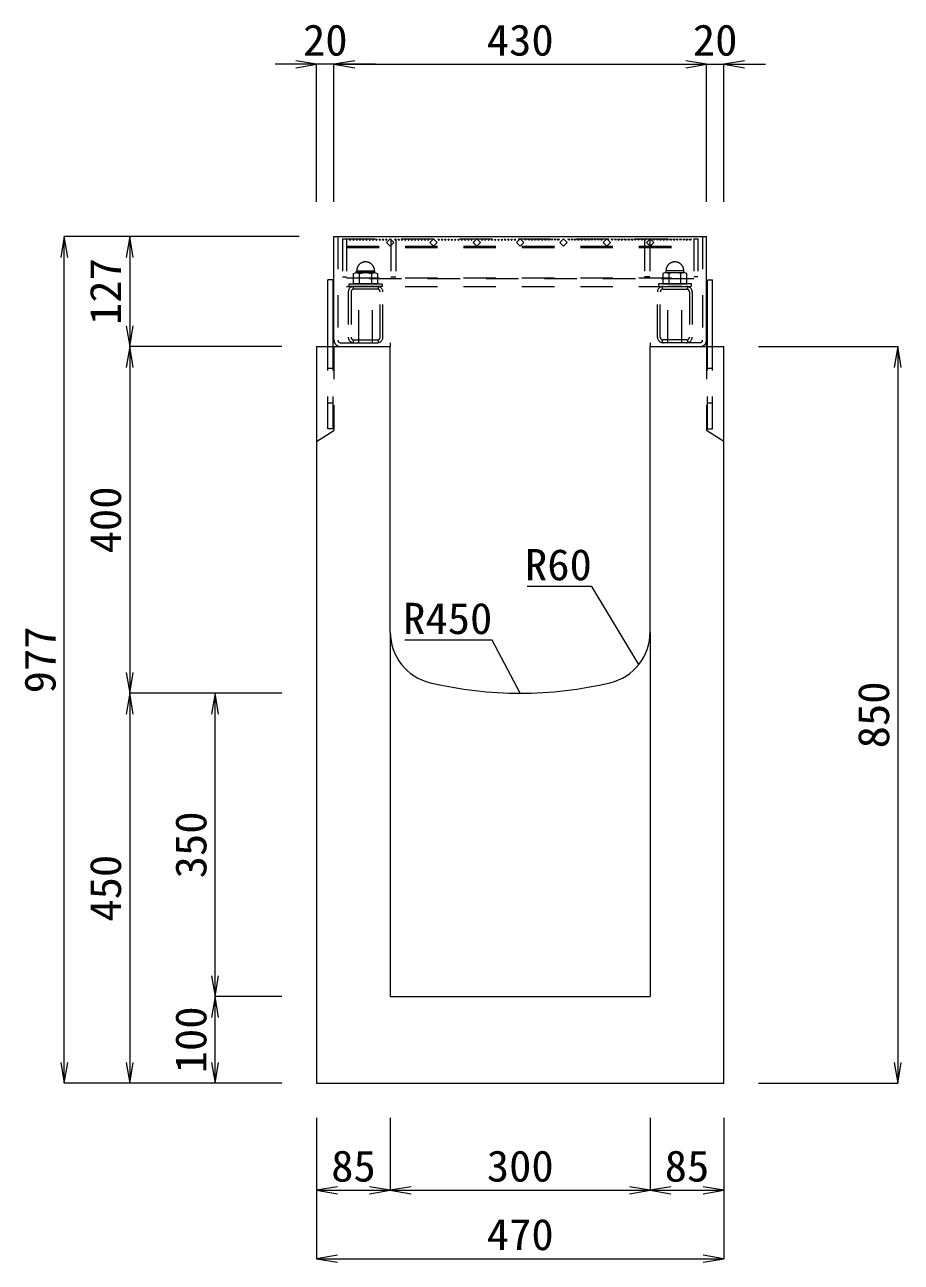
# Model space of a CAD drawing. Units: millimetres at full size; some dimension numbers follow another scale. Extents: x -734 to 58102, y 49499 to 87169.
# Drawn here: x 6738 to 7749, y 62470 to 63898 of the extents above; entities that cross this region are included whole.
import ezdxf
from ezdxf.enums import TextEntityAlignment as Align

# ---------------------------------------------------------------- set-up
doc = ezdxf.new("R2010")
doc.units = ezdxf.units.MM
doc.header["$LTSCALE"] = 50
doc.linetypes.add('USER1', pattern=[1.35, 0.75, -0.6])
for name, color, linetype, lineweight in [('寸法線', 7, 'Continuous', 13), ('引出線', 4, 'Continuous', 13), ('本体', 2, 'Continuous', 20), ('ｸﾞﾚｰﾁﾝｸﾞ', 7, 'USER1', 9)]:
    doc.layers.add(name, color=color, linetype=linetype, lineweight=lineweight)
doc.styles.add('ＭＳ 明朝', font='')
doc.styles.get('ＭＳ 明朝').set_extended_font_data('MS Mincho')

# ---------------------------------------------------------------- blocks, each defined once
blk = doc.blocks.new('open_arrow')
at = {"color": 0, "linetype": 'Continuous', "lineweight": -2}
blk.add_lwpolyline([(7.5, 1.25), (0, 0), (7.5, -1.25)], dxfattribs=at)

msp = doc.modelspace()

# ---------------------------------------------------------------- linework, layer by layer
at = {"layer": '寸法線'}
for p, q in [((7142.5, 63852.12), (7026.5, 63852.12)), ((7074.5, 63693.4), (7074.5, 63852.12)), ((7094.5, 63852.12), (7524.5, 63852.12)), ((7094.5, 63693.4), (7094.5, 63852.12)), ((7094.5, 63693.4), (7094.5, 63852.12)), ((7476.5, 63852.12), (7592.5, 63852.12)), ((7524.5, 63693.4), (7524.5, 63852.12)), ((7524.5, 63693.4), (7524.5, 63852.12)), ((7544.5, 63693.4), (7544.5, 63852.12)), ((6783.14, 62676.38), (6783.14, 63653.38)), ((7054.48, 63653.38), (6783.14, 63653.38)), ((6858.69, 63653.38), (6858.69, 63526.38)), ((7054.48, 63653.38), (6858.69, 63653.38)), ((6858.69, 63526.38), (6858.69, 63126.38)), ((7034.48, 63526.38), (6858.69, 63526.38)), ((7034.48, 63526.38), (6858.69, 63526.38)), ((7584.52, 63526.38), (7745.31, 63526.38)), ((7745.31, 63526.38), (7745.31, 62676.38)), ((7034.48, 63126.38), (6858.69, 63126.38)), ((6858.69, 63126.38), (6858.69, 62676.38)), ((7034.48, 63126.38), (6858.69, 63126.38)), ((6957.29, 62776.38), (6957.29, 63126.38)), ((7034.48, 63126.38), (6957.29, 63126.38)), ((7034.48, 62776.38), (6957.29, 62776.38)), ((6957.29, 62676.38), (6957.29, 62776.38)), ((7034.48, 62776.38), (6957.29, 62776.38)), ((7034.48, 62676.38), (6783.14, 62676.38)), ((7034.48, 62676.38), (6858.69, 62676.38)), ((7034.48, 62676.38), (6957.29, 62676.38)), ((7584.52, 62676.38), (7745.31, 62676.38)), ((7074.5, 62636.36), (7074.5, 62473.79)), ((7074.5, 62636.36), (7074.5, 62552.84)), ((7159.5, 62636.36), (7159.5, 62552.84)), ((7159.5, 62636.36), (7159.5, 62552.84)), ((7459.5, 62636.36), (7459.5, 62552.84)), ((7459.5, 62636.36), (7459.5, 62552.84)), ((7544.5, 62636.36), (7544.5, 62473.79)), ((7544.5, 62636.36), (7544.5, 62552.84)), ((7074.5, 62552.84), (7159.5, 62552.84)), ((7159.5, 62552.84), (7459.5, 62552.84)), ((7459.5, 62552.84), (7544.5, 62552.84)), ((7074.5, 62473.79), (7544.5, 62473.79))]:
    msp.add_line(p, q, dxfattribs=at)
at = {"layer": '引出線'}
for points in [[(7446.57, 63159.7), (7392.16, 63249.59), (7317.49, 63249.59)], [(7309.5, 63126.38), (7277.28, 63187.53), (7176.27, 63187.53)]]:
    msp.add_lwpolyline(points, dxfattribs=at)
at = {"layer": '本体'}
for p, q in [((7074.5, 63526.38), (7074.5, 62676.38)), ((7074.5, 63526.38), (7159.5, 63526.38)), ((7159.5, 63196.91), (7159.5, 63526.38)), ((7459.5, 63196.91), (7459.5, 63526.38)), ((7459.5, 63526.38), (7544.5, 63526.38)), ((7544.5, 62676.38), (7544.5, 63526.38)), ((7159.5, 63196.91), (7159.5, 62776.38)), ((7459.5, 63196.91), (7459.5, 62776.38)), ((7159.5, 62776.38), (7459.5, 62776.38)), ((7074.5, 62676.38), (7544.5, 62676.38))]:
    msp.add_line(p, q, dxfattribs=at)
at = {"layer": '本体', "linetype": 'USER1', "lineweight": 9}
for p, q in [((7094.51, 63526.38), (7094.51, 63429.38)), ((7524.51, 63526.38), (7524.51, 63429.38)), ((7074.51, 63416.88), (7094.51, 63429.38)), ((7544.51, 63416.88), (7524.51, 63429.38))]:
    msp.add_line(p, q, dxfattribs=at)
at = {"layer": '本体'}
for centre, radius, start, end in [((7219.5, 63196.91), 60, 180, 256.65785), ((7399.5, 63196.91), 60, 283.34237, 0), ((7309.5, 63576.38), 450, 256.65777, 283.34225)]:
    msp.add_arc(centre, radius, start, end, dxfattribs=at)
at = {"layer": 'ｸﾞﾚｰﾁﾝｸﾞ', "linetype": 'Continuous'}
for p, q in [((7094.5, 63653.38), (7524.5, 63653.38)), ((7094.5, 63534.01), (7094.5, 63653.38)), ((7524.5, 63526.38), (7524.5, 63653.38)), ((7093.5, 63603.38), (7087.5, 63603.38)), ((7087.5, 63526.38), (7087.5, 63603.38)), ((7093.5, 63526.38), (7093.5, 63603.38)), ((7525.5, 63603.38), (7531.5, 63603.38)), ((7525.5, 63526.38), (7525.5, 63603.38)), ((7531.5, 63526.38), (7531.5, 63603.38))]:
    msp.add_line(p, q, dxfattribs=at)
at = {"layer": 'ｸﾞﾚｰﾁﾝｸﾞ'}
for p, q in [((7099, 63653.38), (7099, 63533.88)), ((7104.5, 63650.88), (7104.5, 63606.88)), ((7109, 63650.88), (7109, 63606.88)), ((7109, 63650.88), (7109, 63595.88)), ((7112.2, 63650.88), (7113.1, 63648.78)), ((7113.1, 63648.78), (7114, 63650.88)), ((7116, 63650.88), (7116.9, 63648.78)), ((7116.9, 63648.78), (7117.8, 63650.88)), ((7119.8, 63650.88), (7120.7, 63648.78)), ((7120.7, 63648.78), (7121.6, 63650.88)), ((7123.6, 63650.88), (7124.5, 63648.78)), ((7124.5, 63648.78), (7125.4, 63650.88)), ((7127.4, 63650.88), (7128.3, 63648.78)), ((7128.3, 63648.78), (7129.2, 63650.88)), ((7131.2, 63650.88), (7132.1, 63648.78)), ((7132.1, 63648.78), (7133, 63650.88)), ((7135, 63650.88), (7135.9, 63648.78)), ((7135.9, 63648.78), (7136.8, 63650.88)), ((7138.8, 63650.88), (7139.7, 63648.78)), ((7139.7, 63648.78), (7140.6, 63650.88)), ((7142.6, 63650.88), (7143.5, 63648.78)), ((7143.5, 63648.78), (7144.4, 63650.88)), ((7146.4, 63650.88), (7147.3, 63648.78)), ((7147.3, 63648.78), (7148.2, 63650.88)), ((7150.2, 63650.88), (7151.1, 63648.78)), ((7151.1, 63648.78), (7152, 63650.88)), ((7154, 63650.88), (7154.9, 63648.78)), ((7154.9, 63648.78), (7155.8, 63650.88)), ((7159.5, 63650.88), (7155.26, 63646.64)), ((7155.26, 63646.64), (7159.5, 63642.4)), ((7163.74, 63646.64), (7159.5, 63650.88)), ((7159.5, 63642.4), (7163.74, 63646.64)), ((7160, 63650.88), (7160, 63606.88)), ((7164.5, 63650.88), (7165.4, 63648.78)), ((7165.4, 63648.78), (7166.3, 63650.88)), ((7166, 63650.88), (7166, 63606.88)), ((7168.3, 63650.88), (7169.2, 63648.78)), ((7169.2, 63648.78), (7170.1, 63650.88)), ((7172.1, 63650.88), (7173, 63648.78)), ((7173, 63648.78), (7173.9, 63650.88)), ((7175.9, 63650.88), (7176.8, 63648.78)), ((7176.8, 63648.78), (7177.7, 63650.88)), ((7179.7, 63650.88), (7180.6, 63648.78)), ((7180.6, 63648.78), (7181.5, 63650.88)), ((7183.5, 63650.88), (7184.4, 63648.78)), ((7184.4, 63648.78), (7185.3, 63650.88)), ((7187.3, 63650.88), (7188.2, 63648.78)), ((7188.2, 63648.78), (7189.1, 63650.88)), ((7191.1, 63650.88), (7192, 63648.78)), ((7192, 63648.78), (7192.9, 63650.88)), ((7194.9, 63650.88), (7195.8, 63648.78)), ((7195.8, 63648.78), (7196.7, 63650.88)), ((7198.7, 63650.88), (7199.6, 63648.78)), ((7199.6, 63648.78), (7200.5, 63650.88)), ((7202.5, 63650.88), (7203.4, 63648.78)), ((7203.4, 63648.78), (7204.3, 63650.88)), ((7209.5, 63650.88), (7205.26, 63646.64)), ((7205.26, 63646.64), (7209.5, 63642.4)), ((7213.74, 63646.64), (7209.5, 63650.88)), ((7209.5, 63642.4), (7213.74, 63646.64)), ((7214.5, 63650.88), (7215.4, 63648.78)), ((7215.4, 63648.78), (7216.3, 63650.88)), ((7218.3, 63650.88), (7219.2, 63648.78)), ((7219.2, 63648.78), (7220.1, 63650.88)), ((7222.1, 63650.88), (7223, 63648.78)), ((7223, 63648.78), (7223.9, 63650.88)), ((7225.9, 63650.88), (7226.8, 63648.78)), ((7226.8, 63648.78), (7227.7, 63650.88)), ((7229.7, 63650.88), (7230.6, 63648.78)), ((7230.6, 63648.78), (7231.5, 63650.88)), ((7233.5, 63650.88), (7234.4, 63648.78)), ((7234.4, 63648.78), (7235.3, 63650.88)), ((7237.3, 63650.88), (7238.2, 63648.78)), ((7238.2, 63648.78), (7239.1, 63650.88)), ((7241.1, 63650.88), (7242, 63648.78)), ((7242, 63648.78), (7242.9, 63650.88)), ((7244.9, 63650.88), (7245.8, 63648.78)), ((7245.8, 63648.78), (7246.7, 63650.88)), ((7248.7, 63650.88), (7249.6, 63648.78)), ((7249.6, 63648.78), (7250.5, 63650.88)), ((7252.5, 63650.88), (7253.4, 63648.78)), ((7253.4, 63648.78), (7254.3, 63650.88)), ((7259.5, 63650.88), (7255.26, 63646.64)), ((7255.26, 63646.64), (7259.5, 63642.4)), ((7263.74, 63646.64), (7259.5, 63650.88)), ((7259.5, 63642.4), (7263.74, 63646.64)), ((7264.5, 63650.88), (7265.4, 63648.78)), ((7265.4, 63648.78), (7266.3, 63650.88)), ((7268.3, 63650.88), (7269.2, 63648.78)), ((7269.2, 63648.78), (7270.1, 63650.88)), ((7272.1, 63650.88), (7273, 63648.78)), ((7273, 63648.78), (7273.9, 63650.88)), ((7275.9, 63650.88), (7276.8, 63648.78)), ((7276.8, 63648.78), (7277.7, 63650.88)), ((7279.7, 63650.88), (7280.6, 63648.78)), ((7280.6, 63648.78), (7281.5, 63650.88)), ((7283.5, 63650.88), (7284.4, 63648.78)), ((7284.4, 63648.78), (7285.3, 63650.88)), ((7287.3, 63650.88), (7288.2, 63648.78)), ((7288.2, 63648.78), (7289.1, 63650.88)), ((7291.1, 63650.88), (7292, 63648.78)), ((7292, 63648.78), (7292.9, 63650.88)), ((7294.9, 63650.88), (7295.8, 63648.78)), ((7295.8, 63648.78), (7296.7, 63650.88)), ((7298.7, 63650.88), (7299.6, 63648.78)), ((7299.6, 63648.78), (7300.5, 63650.88)), ((7302.5, 63650.88), (7303.4, 63648.78)), ((7303.4, 63648.78), (7304.3, 63650.88)), ((7309.5, 63650.88), (7305.26, 63646.64)), ((7305.26, 63646.64), (7309.5, 63642.4)), ((7309.5, 63650.88), (7313.74, 63646.64)), ((7313.74, 63646.64), (7309.5, 63642.4)), ((7315.6, 63648.78), (7314.7, 63650.88)), ((7316.5, 63650.88), (7315.6, 63648.78)), ((7319.4, 63648.78), (7318.5, 63650.88)), ((7320.3, 63650.88), (7319.4, 63648.78)), ((7323.2, 63648.78), (7322.3, 63650.88)), ((7324.1, 63650.88), (7323.2, 63648.78)), ((7327, 63648.78), (7326.1, 63650.88)), ((7327.9, 63650.88), (7327, 63648.78)), ((7330.8, 63648.78), (7329.9, 63650.88)), ((7331.7, 63650.88), (7330.8, 63648.78)), ((7334.6, 63648.78), (7333.7, 63650.88)), ((7335.5, 63650.88), (7334.6, 63648.78)), ((7338.4, 63648.78), (7337.5, 63650.88)), ((7339.3, 63650.88), (7338.4, 63648.78)), ((7342.2, 63648.78), (7341.3, 63650.88)), ((7343.1, 63650.88), (7342.2, 63648.78)), ((7346, 63648.78), (7345.1, 63650.88)), ((7346.9, 63650.88), (7346, 63648.78)), ((7349.8, 63648.78), (7348.9, 63650.88)), ((7350.7, 63650.88), (7349.8, 63648.78)), ((7353.6, 63648.78), (7352.7, 63650.88)), ((7354.5, 63650.88), (7353.6, 63648.78)), ((7355.26, 63646.64), (7359.5, 63650.88)), ((7359.5, 63642.4), (7355.26, 63646.64)), ((7359.5, 63650.88), (7363.74, 63646.64)), ((7363.74, 63646.64), (7359.5, 63642.4)), ((7365.6, 63648.78), (7364.7, 63650.88)), ((7366.5, 63650.88), (7365.6, 63648.78)), ((7369.4, 63648.78), (7368.5, 63650.88)), ((7370.3, 63650.88), (7369.4, 63648.78)), ((7373.2, 63648.78), (7372.3, 63650.88)), ((7374.1, 63650.88), (7373.2, 63648.78)), ((7377, 63648.78), (7376.1, 63650.88)), ((7377.9, 63650.88), (7377, 63648.78)), ((7380.8, 63648.78), (7379.9, 63650.88)), ((7381.7, 63650.88), (7380.8, 63648.78)), ((7384.6, 63648.78), (7383.7, 63650.88)), ((7385.5, 63650.88), (7384.6, 63648.78)), ((7388.4, 63648.78), (7387.5, 63650.88)), ((7389.3, 63650.88), (7388.4, 63648.78)), ((7392.2, 63648.78), (7391.3, 63650.88)), ((7393.1, 63650.88), (7392.2, 63648.78)), ((7396, 63648.78), (7395.1, 63650.88)), ((7396.9, 63650.88), (7396, 63648.78)), ((7399.8, 63648.78), (7398.9, 63650.88)), ((7400.7, 63650.88), (7399.8, 63648.78)), ((7403.6, 63648.78), (7402.7, 63650.88)), ((7404.5, 63650.88), (7403.6, 63648.78)), ((7405.26, 63646.64), (7409.5, 63650.88)), ((7409.5, 63642.4), (7405.26, 63646.64)), ((7409.5, 63650.88), (7413.74, 63646.64)), ((7413.74, 63646.64), (7409.5, 63642.4)), ((7415.6, 63648.78), (7414.7, 63650.88)), ((7416.5, 63650.88), (7415.6, 63648.78)), ((7419.4, 63648.78), (7418.5, 63650.88)), ((7420.3, 63650.88), (7419.4, 63648.78)), ((7423.2, 63648.78), (7422.3, 63650.88)), ((7424.1, 63650.88), (7423.2, 63648.78)), ((7427, 63648.78), (7426.1, 63650.88)), ((7427.9, 63650.88), (7427, 63648.78)), ((7430.8, 63648.78), (7429.9, 63650.88)), ((7431.7, 63650.88), (7430.8, 63648.78)), ((7434.6, 63648.78), (7433.7, 63650.88)), ((7435.5, 63650.88), (7434.6, 63648.78)), ((7438.4, 63648.78), (7437.5, 63650.88)), ((7439.3, 63650.88), (7438.4, 63648.78)), ((7442.2, 63648.78), (7441.3, 63650.88)), ((7443.1, 63650.88), (7442.2, 63648.78)), ((7446, 63648.78), (7445.1, 63650.88)), ((7446.9, 63650.88), (7446, 63648.78)), ((7449.8, 63648.78), (7448.9, 63650.88)), ((7450.7, 63650.88), (7449.8, 63648.78)), ((7453.6, 63648.78), (7452.7, 63650.88)), ((7453, 63650.88), (7453, 63606.88)), ((7454.5, 63650.88), (7453.6, 63648.78)), ((7455.26, 63646.64), (7459.5, 63650.88)), ((7459.5, 63642.4), (7455.26, 63646.64)), ((7459, 63650.88), (7459, 63606.88)), ((7459.5, 63650.88), (7463.74, 63646.64)), ((7463.74, 63646.64), (7459.5, 63642.4)), ((7464.1, 63648.78), (7463.2, 63650.88)), ((7465, 63650.88), (7464.1, 63648.78)), ((7467.9, 63648.78), (7467, 63650.88)), ((7468.8, 63650.88), (7467.9, 63648.78)), ((7471.7, 63648.78), (7470.8, 63650.88)), ((7472.6, 63650.88), (7471.7, 63648.78)), ((7475.5, 63648.78), (7474.6, 63650.88)), ((7476.4, 63650.88), (7475.5, 63648.78)), ((7479.3, 63648.78), (7478.4, 63650.88)), ((7480.2, 63650.88), (7479.3, 63648.78)), ((7483.1, 63648.78), (7482.2, 63650.88)), ((7484, 63650.88), (7483.1, 63648.78)), ((7486.9, 63648.78), (7486, 63650.88)), ((7487.8, 63650.88), (7486.9, 63648.78)), ((7490.7, 63648.78), (7489.8, 63650.88)), ((7491.6, 63650.88), (7490.7, 63648.78)), ((7494.5, 63648.78), (7493.6, 63650.88)), ((7495.4, 63650.88), (7494.5, 63648.78)), ((7498.3, 63648.78), (7497.4, 63650.88)), ((7499.2, 63650.88), (7498.3, 63648.78)), ((7502.1, 63648.78), (7501.2, 63650.88)), ((7503, 63650.88), (7502.1, 63648.78)), ((7505.9, 63648.78), (7505, 63650.88)), ((7506.8, 63650.88), (7505.9, 63648.78)), ((7510, 63650.88), (7510, 63606.88)), ((7510, 63650.88), (7510, 63595.88)), ((7514.5, 63650.88), (7514.5, 63606.88)), ((7520, 63653.38), (7520, 63533.88)), ((7109, 63642.38), (7510, 63642.38)), ((7109, 63640.88), (7510, 63640.88)), ((7159.5, 63642.4), (7160, 63642.9)), ((7459.5, 63642.4), (7459, 63642.9)), ((7104.5, 63606.88), (7109, 63606.88)), ((7109, 63605.88), (7510, 63605.88)), ((7510, 63604.38), (7109, 63604.38)), ((7117.15, 63610.68), (7120.61, 63611.88)), ((7117.15, 63598.88), (7117.15, 63610.68)), ((7120.61, 63613.88), (7141.39, 63613.88)), ((7120.61, 63611.88), (7120.61, 63613.88)), ((7120.61, 63611.88), (7124.08, 63610.68)), ((7141.39, 63611.88), (7120.61, 63611.88)), ((7124.08, 63610.68), (7131, 63611.88)), ((7124.08, 63598.88), (7124.08, 63610.68)), ((7131, 63611.88), (7137.93, 63610.68)), ((7137.93, 63610.68), (7141.39, 63611.88)), ((7137.93, 63610.68), (7137.93, 63598.88)), ((7141.39, 63613.88), (7141.39, 63611.88)), ((7141.39, 63611.88), (7144.85, 63610.68)), ((7144.85, 63610.68), (7144.85, 63598.88)), ((7160, 63606.88), (7166, 63606.88)), ((7459, 63606.88), (7453, 63606.88)), ((7477.61, 63611.88), (7474.15, 63610.68)), ((7474.15, 63610.68), (7474.15, 63598.88)), ((7498.39, 63613.88), (7477.61, 63613.88)), ((7477.61, 63613.88), (7477.61, 63611.88)), ((7481.07, 63610.68), (7477.61, 63611.88)), ((7477.61, 63611.88), (7498.39, 63611.88)), ((7488, 63611.88), (7481.07, 63610.68)), ((7481.07, 63610.68), (7481.07, 63598.88)), ((7494.92, 63610.68), (7488, 63611.88)), ((7498.39, 63611.88), (7494.92, 63610.68)), ((7494.92, 63598.88), (7494.92, 63610.68)), ((7498.39, 63611.88), (7498.39, 63613.88)), ((7501.85, 63610.68), (7498.39, 63611.88)), ((7501.85, 63598.88), (7501.85, 63610.68)), ((7514.5, 63606.88), (7510, 63606.88)), ((7109, 63595.88), (7510, 63595.88)), ((7111, 63589.48), (7111, 63537.28)), ((7112, 63598.88), (7150, 63598.88)), ((7112, 63598.88), (7131, 63598.88)), ((7112, 63595.88), (7112, 63598.88)), ((7150, 63595.88), (7112, 63595.88)), ((7114.2, 63589.48), (7114.2, 63537.28)), ((7116.5, 63595.82), (7116.5, 63592.55)), ((7131, 63598.88), (7117.15, 63598.88)), ((7144.6, 63595.88), (7117.4, 63595.88)), ((7144.6, 63595.88), (7117.4, 63595.88)), ((7144.6, 63592.68), (7117.4, 63592.68)), ((7123, 63530.88), (7123, 63595.88)), ((7123, 63595.88), (7139, 63595.88)), ((7131, 63598.88), (7124.08, 63598.88)), ((7144.85, 63598.88), (7131, 63598.88)), ((7139, 63530.88), (7139, 63595.88)), ((7145.5, 63595.82), (7145.5, 63592.55)), ((7147.8, 63537.28), (7147.8, 63589.48)), ((7150, 63598.88), (7150, 63595.88)), ((7151, 63537.28), (7151, 63589.48)), ((7468, 63537.28), (7468, 63589.48)), ((7507, 63598.88), (7469, 63598.88)), ((7469, 63598.88), (7469, 63595.88)), ((7469, 63595.88), (7507, 63595.88)), ((7471.2, 63537.28), (7471.2, 63589.48)), ((7473.5, 63595.82), (7473.5, 63592.55)), ((7474.15, 63598.88), (7488, 63598.88)), ((7474.4, 63595.88), (7501.6, 63595.88)), ((7474.4, 63595.88), (7501.6, 63595.88)), ((7474.4, 63592.68), (7501.6, 63592.68)), ((7480, 63530.88), (7480, 63595.88)), ((7496, 63595.88), (7480, 63595.88)), ((7488, 63598.88), (7501.85, 63598.88)), ((7507, 63598.88), (7488, 63598.88)), ((7488, 63598.88), (7494.92, 63598.88)), ((7496, 63530.88), (7496, 63595.88)), ((7502.5, 63595.82), (7502.5, 63592.55)), ((7504.8, 63589.48), (7504.8, 63537.28)), ((7507, 63595.88), (7507, 63598.88)), ((7508, 63589.48), (7508, 63537.28)), ((7102, 63530.88), (7159.5, 63530.88)), ((7116.5, 63534.21), (7116.5, 63530.95)), ((7117.4, 63534.08), (7144.6, 63534.08)), ((7117.4, 63530.88), (7144.6, 63530.88)), ((7145.5, 63534.21), (7145.5, 63530.95)), ((7159.5, 63530.88), (7159.5, 63526.38)), ((7517, 63530.88), (7459.5, 63530.88)), ((7459.5, 63530.88), (7459.5, 63526.38)), ((7473.5, 63534.21), (7473.5, 63530.95)), ((7501.6, 63534.08), (7474.4, 63534.08)), ((7501.6, 63530.88), (7474.4, 63530.88)), ((7502.5, 63534.21), (7502.5, 63530.95)), ((7087.5, 63431.38), (7087.5, 63526.38)), ((7093.5, 63431.38), (7093.5, 63526.38)), ((7525.5, 63431.38), (7525.5, 63526.38)), ((7531.5, 63431.38), (7531.5, 63526.38)), ((7087.5, 63501.38), (7093.5, 63501.38)), ((7525.5, 63501.38), (7531.5, 63501.38)), ((7087.5, 63461.38), (7093.5, 63461.38)), ((7525.5, 63461.38), (7531.5, 63461.38)), ((7093.5, 63431.38), (7087.5, 63431.38)), ((7525.5, 63431.38), (7531.5, 63431.38))]:
    msp.add_line(p, q, dxfattribs=at)
at = {"layer": 'ｸﾞﾚｰﾁﾝｸﾞ', "lineweight": 5}
msp.add_line((7104.5, 63650.88), (7514.5, 63650.88), dxfattribs=at)
at = {"layer": 'ｸﾞﾚｰﾁﾝｸﾞ'}
for centre, radius, start, end in [((7131, 63613.88), 10.25, 0, 180), ((7488, 63613.88), 10.25, 0, 180), ((7117.4, 63589.48), 6.4, 90, 180), ((7117.4, 63589.48), 3.2, 90, 180), ((7144.6, 63589.48), 6.4, 0, 90), ((7144.6, 63589.48), 3.2, 0, 90), ((7474.4, 63589.48), 6.4, 90, 180), ((7474.4, 63589.48), 3.2, 90, 180), ((7501.6, 63589.48), 6.4, 0, 90), ((7501.6, 63589.48), 3.2, 0, 90), ((7102, 63533.88), 7.5, 179.01874, 270), ((7102, 63533.88), 3, 180, 270), ((7117.4, 63537.28), 6.4, 180, 270), ((7117.4, 63537.28), 3.2, 180, 270), ((7144.6, 63537.28), 6.4, 270, 0), ((7144.6, 63537.28), 3.2, 270, 0), ((7474.4, 63537.28), 6.4, 180, 270), ((7474.4, 63537.28), 3.2, 180, 270), ((7501.6, 63537.28), 6.4, 270, 0), ((7501.6, 63537.28), 3.2, 270, 0), ((7517, 63533.88), 7.5, 270, 0), ((7517, 63533.88), 3, 270, 0)]:
    msp.add_arc(centre, radius, start, end, dxfattribs=at)

# ---------------------------------------------------------------- block references
at = {"layer": '寸法線', "xscale": 3.2, "yscale": 3.2}
for p, rotation in [((7074.5, 63852.12), 180), ((7524.5, 63852.12), 180), ((7524.5, 63852.12), 180), ((6783.14, 63653.38), 270), ((6858.69, 63653.38), 270), ((6858.69, 63526.38), 90), ((6858.69, 63526.38), 270), ((7745.31, 63526.38), 270), ((6858.69, 63126.38), 90), ((6858.69, 63126.38), 270), ((6957.29, 63126.38), 270), ((6957.29, 62776.38), 90), ((6957.29, 62776.38), 270), ((6783.14, 62676.38), 90), ((6858.69, 62676.38), 90), ((6957.29, 62676.38), 90), ((7745.31, 62676.38), 90), ((7159.5, 62552.84), 180), ((7459.5, 62552.84), 180), ((7544.5, 62552.84), 180), ((7544.5, 62473.79), 180)]:
    msp.add_blockref('open_arrow', p, dxfattribs=dict(at, rotation=rotation))
for p in [(7094.5, 63852.12), (7094.5, 63852.12), (7544.5, 63852.12), (7074.5, 62552.84), (7159.5, 62552.84), (7459.5, 62552.84), (7074.5, 62473.79)]:
    msp.add_blockref('open_arrow', p, dxfattribs=at)
at = {"layer": '引出線', "xscale": 0.0533, "yscale": 0.0533}
for p, rotation in [((7446.57, 63159.7), 121.2), ((7309.5, 63126.38), 117.8)]:
    msp.add_blockref('open_arrow', p, dxfattribs=dict(at, rotation=rotation))

# ---------------------------------------------------------------- texts
at = {"layer": '寸法線', "style": 'ＭＳ 明朝', "width": 1.05}
for s, p in [('20', (7084.5, 63880.14)), ('430', (7309.5, 63880.14)), ('20', (7534.5, 63880.14)), ('85', (7117, 62580.86)), ('300', (7309.5, 62580.86)), ('85', (7502, 62580.86)), ('470', (7309.5, 62501.81))]:
    msp.add_text(s, height=36.03, dxfattribs=at).set_placement(p, align=Align.MIDDLE_CENTER)
for s, p in [('127', (6830.67, 63589.88)), ('400', (6830.67, 63326.38)), ('977', (6755.12, 63164.88)), ('850', (7717.29, 63101.38)), ('350', (6929.27, 62951.38)), ('450', (6830.67, 62901.38)), ('100', (6929.27, 62726.38))]:
    msp.add_text(s, height=36.03, rotation=90, dxfattribs=at).set_placement(p, align=Align.MIDDLE_CENTER)
at = {"layer": '引出線', "style": 'ＭＳ 明朝', "width": 1.05}
for s, p in [('R60', (7392.16, 63292.79)), ('R450', (7277.28, 63230.73))]:
    msp.add_text(s, height=36.03, dxfattribs=at).set_placement(p, align=Align.TOP_RIGHT)

doc.saveas('drawing.dxf')
